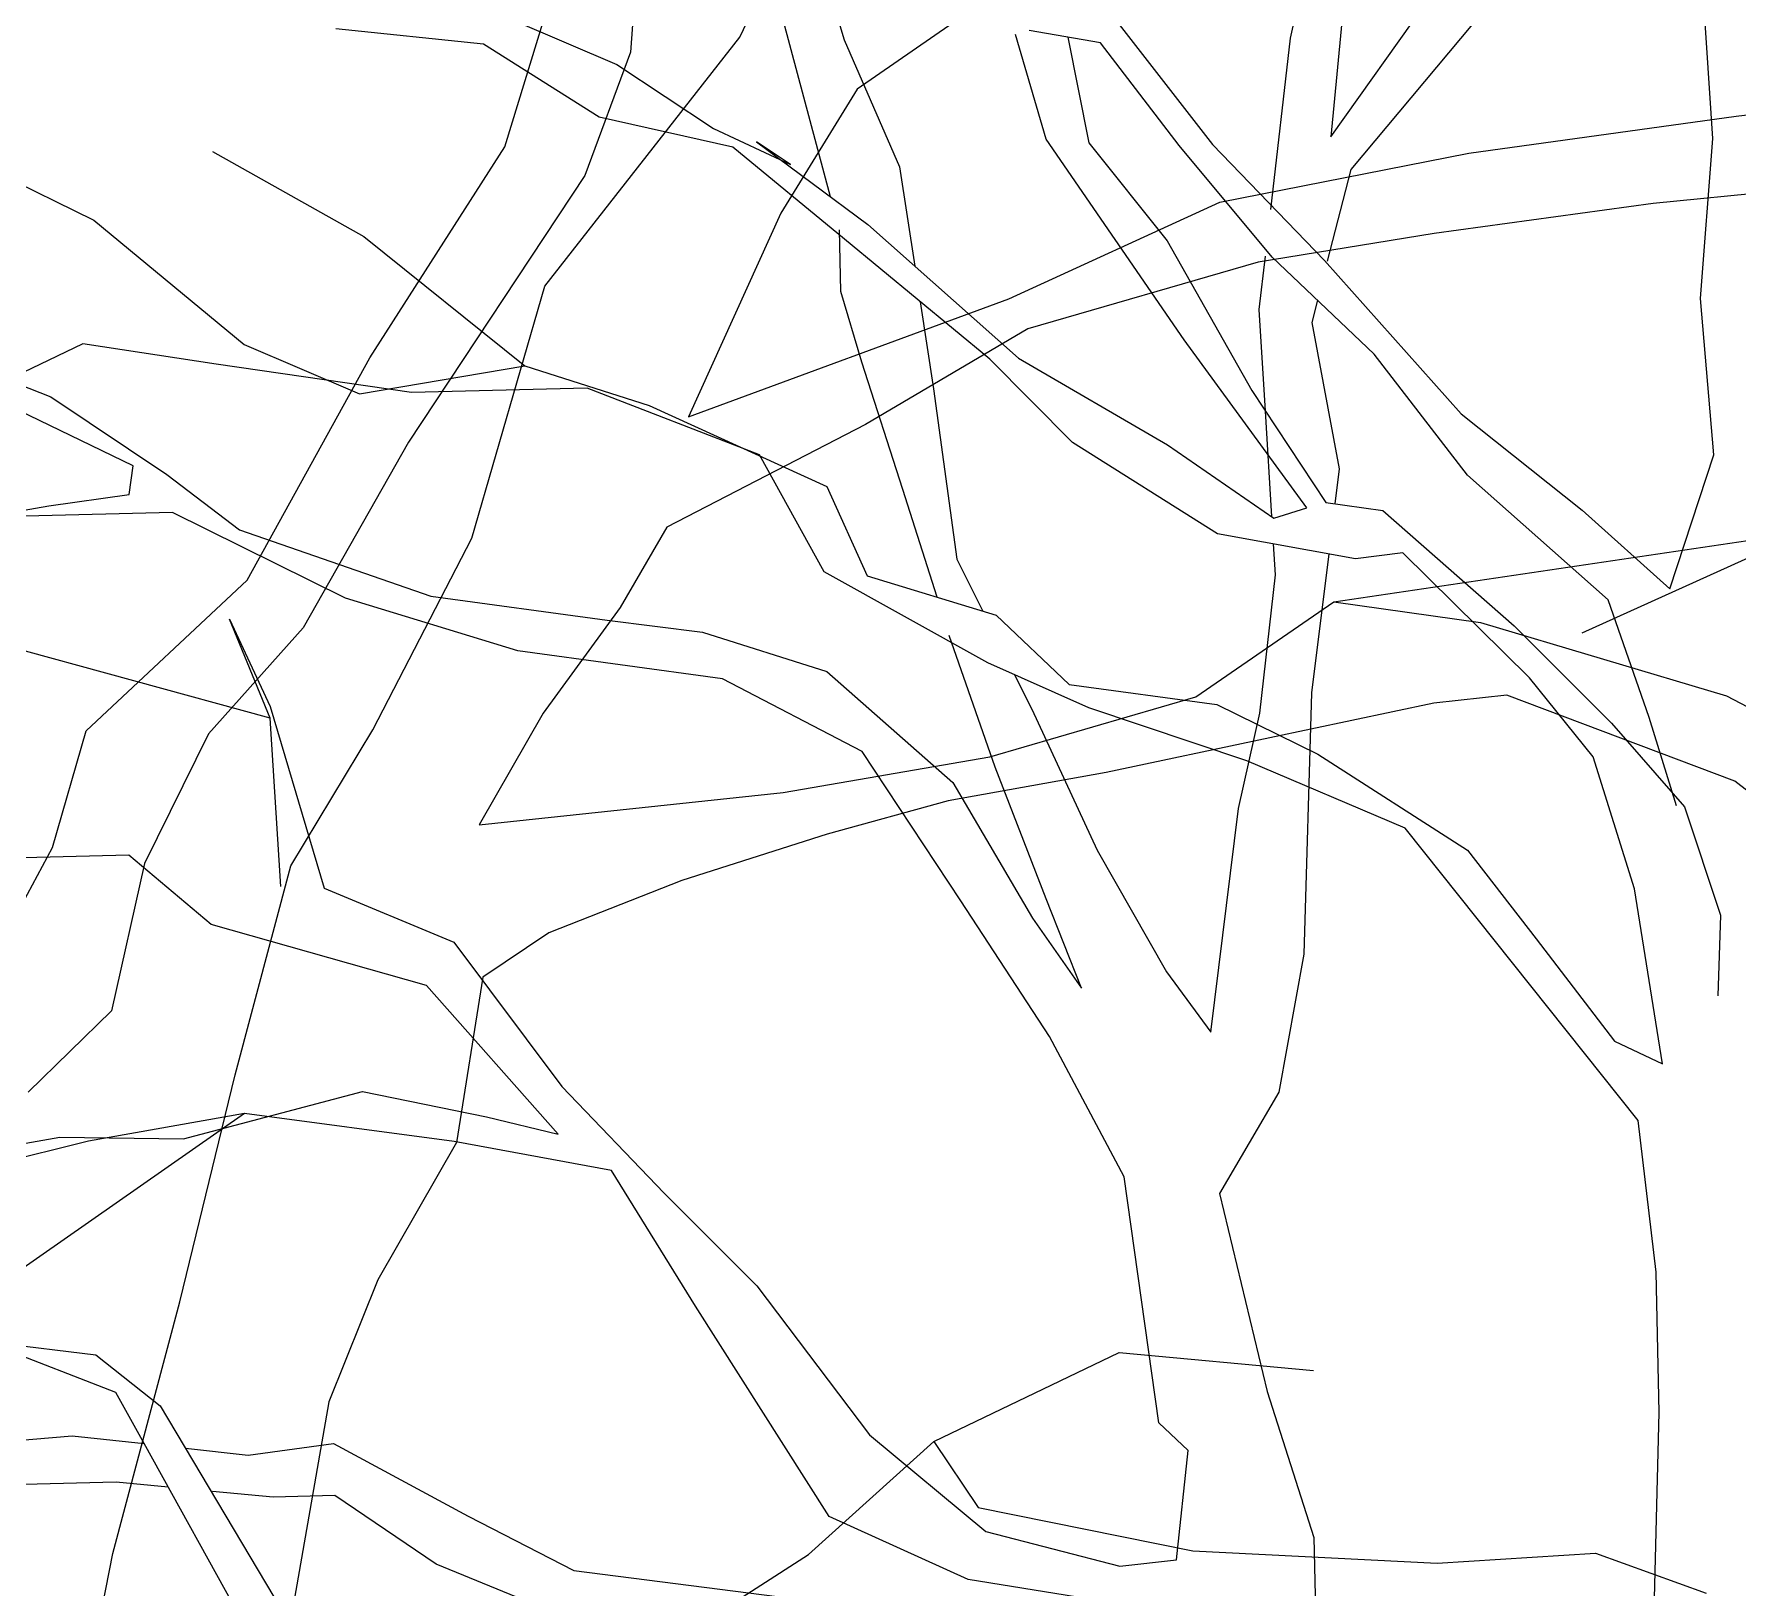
# Model space of a CAD drawing. Header units: millimetres. Extents: x -2481 to 9238, y -476 to 10647.
# Drawn here: x 4962.1 to 5162.7, y 3145.3 to 3328.1 of the extents above; entities that cross this region are included whole.
import ezdxf

# ---------------------------------------------------------------- set-up
doc = ezdxf.new("R2010")
doc.units = ezdxf.units.MM
for name, color, linetype, lineweight in [('A-ELEWACJA CIENKA', 11, 'Continuous', 13), ('B-materiały', 9, 'Continuous', 0), ('Layer1', 7, 'Continuous', 0)]:
    doc.layers.add(name, color=color, linetype=linetype, lineweight=lineweight)

# ---------------------------------------------------------------- blocks, each defined once
blk = doc.blocks.new('A$C2EBD462E')
at = {"layer": 'B-materiały'}
for p, q in [((-229.54, 690.06), (-189.47, 672.89)), ((-167, 690.21), (-162.73, 675.79)), ((-110.22, 675.99), (-107.71, 687.23)), ((-164.33, 657.33), (-171.3, 683.4)), ((-133.84, 682.1), (-119.41, 663.47)), ((-103.69, 682.86), (-105.46, 664.38)), ((-105.46, 664.38), (-94.13, 680.3)), ((-60.5, 664.19), (-61.63, 681.35)), ((-87.4, 679.35), (-103.13, 660.53)), ((-205.18, 675.29), (-222.54, 677.09)), ((-162.73, 675.79), (-156.21, 660.87)), ((-138.98, 664.1), (-142.56, 676.44)), ((-132.56, 675.43), (-140.97, 676.9)), ((-136.42, 676.1), (-133.94, 663.66)), ((-112.51, 655.82), (-110.22, 675.99)), ((-191.55, 666.69), (-205.18, 675.29)), ((-123.32, 663.37), (-132.56, 675.43)), ((-189.47, 672.89), (-178.11, 665.35)), ((-175.82, 663.17), (-191.55, 666.69)), ((-178.11, 665.35), (-169.07, 661.11)), ((-169.07, 661.11), (-173.05, 663.8)), ((-173.05, 663.8), (-159.95, 654.07)), ((-122.74, 640.48), (-138.98, 664.1)), ((-61.97, 645.36), (-60.5, 664.19)), ((-237.07, 662.67), (-219.26, 652.64)), ((-162.7, 652.33), (-175.82, 663.17)), ((-133.94, 663.66), (-124.71, 652.16)), ((-112.37, 650.24), (-123.32, 663.37)), ((-119.41, 663.47), (-106.22, 649.83)), ((-265.16, 661.49), (-251.03, 654.59)), ((-156.21, 660.87), (-154.42, 649.15)), ((-103.13, 660.53), (-105.88, 649.75)), ((-251.03, 654.59), (-233.34, 639.95)), ((-159.95, 654.07), (-142.24, 638.32)), ((-219.26, 652.64), (-200.32, 637.42)), ((-163.11, 646.17), (-163.29, 653.43)), ((-145.59, 638.23), (-162.7, 652.33)), ((-124.71, 652.16), (-114.77, 634.54)), ((-113.89, 644.06), (-113.16, 650.33)), ((-100.36, 638.81), (-112.37, 650.24)), ((-106.22, 649.83), (-90.12, 631.8)), ((-160.66, 637.86), (-163.11, 646.17)), ((-153.78, 644.98), (-152.21, 634.72)), ((-113.17, 632.11), (-113.89, 644.06)), ((-107.04, 645.17), (-107.71, 642.53)), ((-60.39, 626.96), (-61.97, 645.36)), ((-107.71, 642.53), (-104.49, 625.3)), ((-273.58, 640.61), (-256.09, 633.79)), ((-252.34, 640.03), (-263.38, 634.72)), ((-236.63, 637.63), (-252.34, 640.03)), ((-233.34, 639.95), (-219.79, 634.14)), ((-108.28, 620.73), (-122.74, 640.48)), ((-213.65, 634.29), (-236.63, 637.63)), ((-155.82, 622.89), (-160.66, 637.86)), ((-135.85, 628.42), (-145.59, 638.23)), ((-142.24, 638.32), (-124.67, 628.14)), ((-89.38, 624.56), (-100.36, 638.81)), ((-219.79, 634.14), (-200.32, 637.42)), ((-200.32, 637.42), (-185.68, 632.76)), ((-246.39, 625.65), (-265.05, 634.68)), ((-256.09, 633.79), (-242.45, 624.63)), ((-192.99, 634.81), (-213.65, 634.29)), ((-172.68, 626.94), (-192.99, 634.81)), ((-152.21, 634.72), (-149.47, 614.67)), ((-114.77, 634.54), (-106.06, 621.35)), ((-185.68, 632.76), (-164.77, 623.23)), ((-112.41, 619.69), (-113.17, 632.11)), ((-90.12, 631.8), (-75.87, 620.43)), ((-118.82, 617.68), (-135.85, 628.42)), ((-124.67, 628.14), (-112.16, 619.52)), ((-246.86, 622.29), (-246.39, 625.65)), ((-165.07, 613.17), (-172.68, 626.94)), ((-65.59, 611.19), (-60.39, 626.96)), ((-242.45, 624.63), (-233.91, 618.14)), ((-104.49, 625.3), (-104.99, 621.2)), ((-72.82, 609.89), (-89.38, 624.56)), ((-256.33, 620.94), (-246.86, 622.29)), ((-164.77, 623.23), (-160.04, 612.73)), ((-151.79, 610.21), (-155.82, 622.89)), ((-275.24, 617.67), (-256.33, 620.94)), ((-241.78, 620.18), (-259.09, 619.75)), ((-221.42, 610.08), (-241.78, 620.18)), ((-112.16, 619.52), (-108.28, 620.73)), ((-106.06, 621.35), (-99.34, 620.4)), ((-99.34, 620.4), (-83.91, 606.82)), ((-75.87, 620.43), (-65.59, 611.19)), ((-233.91, 618.14), (-211.37, 610.33)), ((-102.55, 614.73), (-118.82, 617.68)), ((-111.99, 612.82), (-112.22, 616.48)), ((-149.47, 614.67), (-146.42, 608.57)), ((-105.72, 615.31), (-107.74, 598.96)), ((-96.98, 615.43), (-102.55, 614.73)), ((-82.08, 600.72), (-96.98, 615.43)), ((-145.81, 602.48), (-165.07, 613.17)), ((-160.04, 612.73), (-144.84, 608.09)), ((-113.82, 596.57), (-111.99, 612.82)), ((-201.15, 603.88), (-221.42, 610.08)), ((-211.37, 610.33), (-190.63, 607.5)), ((-68, 596.04), (-72.82, 609.89)), ((-230.3, 595.96), (-235.06, 607.62)), ((-235.06, 607.62), (-230.3, 597.32)), ((-144.84, 608.09), (-136.25, 599.92)), ((-230.3, 595.96), (-267.91, 606.27)), ((-190.63, 607.5), (-179.42, 606.1)), ((-179.42, 606.1), (-164.78, 601.44)), ((-144.95, 590.21), (-150.36, 605.71)), ((-83.91, 606.82), (-72.45, 595.37)), ((-177.05, 600.58), (-201.15, 603.88)), ((-133.95, 597.19), (-145.81, 602.48)), ((-160.63, 592.05), (-177.05, 600.58)), ((-164.78, 601.44), (-149.93, 588.41)), ((-142.68, 601.08), (-140.65, 597.02)), ((-136.25, 599.92), (-118.87, 597.56)), ((-74.59, 591.41), (-82.08, 600.72)), ((-118.87, 597.56), (-107, 591.72)), ((-107.74, 598.96), (-108.64, 568.21)), ((-230.3, 597.32), (-223.92, 575.94)), ((-229.04, 576.17), (-230.3, 595.96)), ((-140.65, 597.02), (-132.97, 580.45)), ((-115.36, 590.95), (-133.95, 597.19)), ((-116.33, 585.34), (-113.82, 596.57)), ((-64.8, 585.66), (-68, 596.04)), ((-72.45, 595.37), (-63.83, 585.53)), ((-149.02, 574.46), (-160.63, 592.05)), ((-107, 591.72), (-89.4, 580.43)), ((-138.97, 574.71), (-144.95, 590.21)), ((-96.72, 583.03), (-115.36, 590.95)), ((-69.73, 575.89), (-74.59, 591.41)), ((-149.93, 588.41), (-140.59, 572.44)), ((-63.83, 585.53), (-59.6, 572.79)), ((-119.58, 559), (-116.33, 585.34)), ((-69.3, 548.61), (-96.72, 583.03)), ((-246.92, 579.83), (-269.81, 579.26)), ((-237.22, 571.69), (-246.92, 579.83)), ((-132.97, 580.45), (-124.79, 566.13)), ((-89.4, 580.43), (-81.31, 570.01)), ((-223.92, 575.94), (-208.67, 569.62)), ((-66.42, 555.3), (-69.73, 575.89)), ((-138.57, 558.52), (-149.02, 574.46)), ((-134.8, 564.2), (-138.97, 574.71)), ((-211.9, 564.51), (-237.22, 571.69)), ((-140.59, 572.44), (-134.8, 564.2)), ((-59.6, 572.79), (-59.92, 563.29)), ((-208.67, 569.62), (-195.96, 552.62)), ((-81.31, 570.01), (-72.07, 557.95)), ((-108.64, 568.21), (-111.59, 551.94)), ((-124.79, 566.13), (-119.58, 559)), ((-196.38, 547.02), (-211.9, 564.51)), ((-129.77, 541.98), (-138.57, 558.52)), ((-72.07, 557.95), (-66.42, 555.3)), ((-240.5, 546.47), (-219.41, 552.03)), ((-219.41, 552.03), (-204.81, 549.04)), ((-195.96, 552.62), (-183.91, 540.07)), ((-111.59, 551.94), (-118.55, 540.03)), ((-233.31, 549.45), (-260.64, 530.34)), ((-233.31, 549.45), (-251.66, 546.19)), ((-208.65, 546.15), (-233.31, 549.45)), ((-204.81, 549.04), (-196.38, 547.02)), ((-67.18, 530.78), (-69.3, 548.61)), ((-273.38, 543.42), (-255.03, 546.67)), ((-251.66, 546.19), (-266.65, 542.47)), ((-255.03, 546.67), (-240.5, 546.47)), ((-190.12, 542.71), (-208.65, 546.15)), ((-180.23, 526.75), (-190.12, 542.71)), ((-125.7, 513.04), (-129.77, 541.98)), ((-183.91, 540.07), (-173.03, 529.17)), ((-118.55, 540.03), (-112.94, 516.71)), ((-66.83, 514.26), (-67.18, 530.78)), ((-173.03, 529.17), (-159.74, 511.63)), ((-164.52, 502.01), (-180.23, 526.75)), ((-277.14, 524.27), (-250.8, 521.02)), ((-248.45, 516.61), (-268.76, 524.48)), ((-250.8, 521.02), (-243.21, 515.02)), ((-245.11, 510.58), (-248.45, 516.61)), ((-112.94, 516.71), (-107.48, 499.53)), ((-243.21, 515.02), (-225.88, 485.9)), ((-67.58, 485.05), (-66.83, 514.26)), ((-271.42, 509.95), (-253.59, 511.51)), ((-253.59, 511.51), (-245.11, 510.58)), ((-159.74, 511.63), (-146.05, 500.24)), ((-122.26, 509.77), (-125.7, 513.04)), ((-231.92, 486.81), (-245.11, 510.58)), ((-240.25, 510.05), (-232.86, 509.24)), ((-232.86, 509.24), (-222.84, 510.6)), ((-222.84, 510.6), (-206.98, 502.06)), ((-123.62, 496.89), (-122.26, 509.77)), ((-248.42, 506.05), (-271, 505.49)), ((-242.27, 505.46), (-248.42, 506.05)), ((-229.94, 504.28), (-237.07, 504.96)), ((-222.68, 504.46), (-229.94, 504.28)), ((-210.75, 496.38), (-222.68, 504.46)), ((-206.98, 502.06), (-194.53, 495.67)), ((-148.14, 494.6), (-164.52, 502.01)), ((-146.05, 500.24), (-130.3, 496.16)), ((-107.48, 499.53), (-106.66, 466.59)), ((-192.69, 489.01), (-210.75, 496.38)), ((-194.53, 495.67), (-165.39, 491.93)), ((-130.3, 496.16), (-123.62, 496.89)), ((-130.19, 491.7), (-148.14, 494.6))]:
    blk.add_line(p, q, dxfattribs=at)

msp = doc.modelspace()

# ---------------------------------------------------------------- linework, layer by layer
at = {"layer": 'Layer1'}
for p, q in [((5045.21, 3327.77), (5055.43, 3349.56)), ((5045.21, 3327.77), (5055.43, 3349.56)), ((5045.21, 3327.77), (5055.43, 3349.56)), ((5045.21, 3327.77), (5055.43, 3349.56)), ((5045.21, 3327.77), (5055.43, 3349.56)), ((5045.21, 3327.77), (5055.43, 3349.56)), ((5045.21, 3327.77), (5055.43, 3349.56)), ((5045.21, 3327.77), (5055.43, 3349.56)), ((5033.93, 3348.31), (5032.33, 3326.01)), ((5033.93, 3348.31), (5032.33, 3326.01)), ((5033.93, 3348.31), (5032.33, 3326.01)), ((5033.93, 3348.31), (5032.33, 3326.01)), ((5033.93, 3348.31), (5032.33, 3326.01)), ((5033.93, 3348.31), (5032.33, 3326.01)), ((5033.93, 3348.31), (5032.33, 3326.01)), ((5033.93, 3348.31), (5032.33, 3326.01)), ((5017.53, 3314.87), (5026.16, 3343.09)), ((5017.53, 3314.87), (5026.16, 3343.09)), ((5017.53, 3314.87), (5026.16, 3343.09)), ((5017.53, 3314.87), (5026.16, 3343.09)), ((5017.53, 3314.87), (5026.16, 3343.09)), ((5017.53, 3314.87), (5026.16, 3343.09)), ((5017.53, 3314.87), (5026.16, 3343.09)), ((5017.53, 3314.87), (5026.16, 3343.09)), ((5083.7, 3338.78), (5059, 3321.65)), ((5083.7, 3338.78), (5059, 3321.65)), ((5083.7, 3338.78), (5059, 3321.65)), ((5083.7, 3338.78), (5059, 3321.65)), ((5083.7, 3338.78), (5059, 3321.65)), ((5083.7, 3338.78), (5059, 3321.65)), ((5083.7, 3338.78), (5059, 3321.65)), ((5083.7, 3338.78), (5059, 3321.65)), ((5022.25, 3298.48), (5045.21, 3327.77)), ((5022.25, 3298.48), (5045.21, 3327.77)), ((5022.25, 3298.48), (5045.21, 3327.77)), ((5022.25, 3298.48), (5045.21, 3327.77)), ((5022.25, 3298.48), (5045.21, 3327.77)), ((5022.25, 3298.48), (5045.21, 3327.77)), ((5022.25, 3298.48), (5045.21, 3327.77)), ((5022.25, 3298.48), (5045.21, 3327.77)), ((5032.33, 3326.01), (5026.95, 3311.52)), ((5032.33, 3326.01), (5026.95, 3311.52)), ((5032.33, 3326.01), (5026.95, 3311.52)), ((5032.33, 3326.01), (5026.95, 3311.52)), ((5032.33, 3326.01), (5026.95, 3311.52)), ((5032.33, 3326.01), (5026.95, 3311.52)), ((5032.33, 3326.01), (5026.95, 3311.52)), ((5032.33, 3326.01), (5026.95, 3311.52)), ((5059, 3321.65), (5050.04, 3307.07)), ((5059, 3321.65), (5050.04, 3307.07)), ((5059, 3321.65), (5050.04, 3307.07)), ((5059, 3321.65), (5050.04, 3307.07)), ((5059, 3321.65), (5050.04, 3307.07)), ((5059, 3321.65), (5050.04, 3307.07)), ((5059, 3321.65), (5050.04, 3307.07)), ((5059, 3321.65), (5050.04, 3307.07)), ((5162.46, 3318.5), (5184.65, 3321.21)), ((5162.46, 3318.5), (5184.65, 3321.21)), ((5162.46, 3318.5), (5184.65, 3321.21)), ((5162.46, 3318.5), (5184.65, 3321.21)), ((5162.46, 3318.5), (5184.65, 3321.21)), ((5162.46, 3318.5), (5184.65, 3321.21)), ((5162.46, 3318.5), (5184.65, 3321.21)), ((5162.46, 3318.5), (5184.65, 3321.21)), ((5130.99, 3314.12), (5162.46, 3318.5)), ((5130.99, 3314.12), (5162.46, 3318.5)), ((5130.99, 3314.12), (5162.46, 3318.5)), ((5130.99, 3314.12), (5162.46, 3318.5)), ((5130.99, 3314.12), (5162.46, 3318.5)), ((5130.99, 3314.12), (5162.46, 3318.5)), ((5130.99, 3314.12), (5162.46, 3318.5)), ((5130.99, 3314.12), (5162.46, 3318.5)), ((5001.64, 3290.06), (5017.53, 3314.87)), ((5001.64, 3290.06), (5017.53, 3314.87)), ((5001.64, 3290.06), (5017.53, 3314.87)), ((5001.64, 3290.06), (5017.53, 3314.87)), ((5001.64, 3290.06), (5017.53, 3314.87)), ((5001.64, 3290.06), (5017.53, 3314.87)), ((5001.64, 3290.06), (5017.53, 3314.87)), ((5001.64, 3290.06), (5017.53, 3314.87)), ((5101.69, 3308.36), (5130.99, 3314.12)), ((5101.69, 3308.36), (5130.99, 3314.12)), ((5101.69, 3308.36), (5130.99, 3314.12)), ((5101.69, 3308.36), (5130.99, 3314.12)), ((5101.69, 3308.36), (5130.99, 3314.12)), ((5101.69, 3308.36), (5130.99, 3314.12)), ((5101.69, 3308.36), (5130.99, 3314.12)), ((5101.69, 3308.36), (5130.99, 3314.12)), ((5026.95, 3311.52), (5006.2, 3280.13)), ((5026.95, 3311.52), (5006.2, 3280.13)), ((5026.95, 3311.52), (5006.2, 3280.13)), ((5026.95, 3311.52), (5006.2, 3280.13)), ((5026.95, 3311.52), (5006.2, 3280.13)), ((5026.95, 3311.52), (5006.2, 3280.13)), ((5026.95, 3311.52), (5006.2, 3280.13)), ((5026.95, 3311.52), (5006.2, 3280.13)), ((5172.01, 3310.12), (5152.67, 3308.2)), ((5172.01, 3310.12), (5152.67, 3308.2)), ((5172.01, 3310.12), (5152.67, 3308.2)), ((5172.01, 3310.12), (5152.67, 3308.2)), ((5172.01, 3310.12), (5152.67, 3308.2)), ((5172.01, 3310.12), (5152.67, 3308.2)), ((5172.01, 3310.12), (5152.67, 3308.2)), ((5172.01, 3310.12), (5152.67, 3308.2)), ((5050.04, 3307.07), (5039.15, 3283.1)), ((5050.04, 3307.07), (5039.15, 3283.1)), ((5050.04, 3307.07), (5039.15, 3283.1)), ((5050.04, 3307.07), (5039.15, 3283.1)), ((5050.04, 3307.07), (5039.15, 3283.1)), ((5050.04, 3307.07), (5039.15, 3283.1)), ((5050.04, 3307.07), (5039.15, 3283.1)), ((5050.04, 3307.07), (5039.15, 3283.1)), ((5076.85, 3296.97), (5101.69, 3308.36)), ((5076.85, 3296.97), (5101.69, 3308.36)), ((5076.85, 3296.97), (5101.69, 3308.36)), ((5076.85, 3296.97), (5101.69, 3308.36)), ((5076.85, 3296.97), (5101.69, 3308.36)), ((5076.85, 3296.97), (5101.69, 3308.36)), ((5076.85, 3296.97), (5101.69, 3308.36)), ((5076.85, 3296.97), (5101.69, 3308.36)), ((5152.67, 3308.2), (5126.91, 3304.69)), ((5152.67, 3308.2), (5126.91, 3304.69)), ((5152.67, 3308.2), (5126.91, 3304.69)), ((5152.67, 3308.2), (5126.91, 3304.69)), ((5152.67, 3308.2), (5126.91, 3304.69)), ((5152.67, 3308.2), (5126.91, 3304.69)), ((5152.67, 3308.2), (5126.91, 3304.69)), ((5152.67, 3308.2), (5126.91, 3304.69)), ((5126.91, 3304.69), (5106.18, 3301.3)), ((5126.91, 3304.69), (5106.18, 3301.3)), ((5126.91, 3304.69), (5106.18, 3301.3)), ((5126.91, 3304.69), (5106.18, 3301.3)), ((5126.91, 3304.69), (5106.18, 3301.3)), ((5126.91, 3304.69), (5106.18, 3301.3)), ((5126.91, 3304.69), (5106.18, 3301.3)), ((5126.91, 3304.69), (5106.18, 3301.3)), ((5106.18, 3301.3), (5079.09, 3293.44)), ((5106.18, 3301.3), (5079.09, 3293.44)), ((5106.18, 3301.3), (5079.09, 3293.44)), ((5106.18, 3301.3), (5079.09, 3293.44)), ((5106.18, 3301.3), (5079.09, 3293.44)), ((5106.18, 3301.3), (5079.09, 3293.44)), ((5106.18, 3301.3), (5079.09, 3293.44)), ((5106.18, 3301.3), (5079.09, 3293.44)), ((5013.66, 3268.83), (5022.25, 3298.48)), ((5013.66, 3268.83), (5022.25, 3298.48)), ((5013.66, 3268.83), (5022.25, 3298.48)), ((5013.66, 3268.83), (5022.25, 3298.48)), ((5013.66, 3268.83), (5022.25, 3298.48)), ((5013.66, 3268.83), (5022.25, 3298.48)), ((5013.66, 3268.83), (5022.25, 3298.48)), ((5013.66, 3268.83), (5022.25, 3298.48)), ((5039.15, 3283.1), (5076.85, 3296.97)), ((5039.15, 3283.1), (5076.85, 3296.97)), ((5039.15, 3283.1), (5076.85, 3296.97)), ((5039.15, 3283.1), (5076.85, 3296.97)), ((5039.15, 3283.1), (5076.85, 3296.97)), ((5039.15, 3283.1), (5076.85, 3296.97)), ((5039.15, 3283.1), (5076.85, 3296.97)), ((5039.15, 3283.1), (5076.85, 3296.97)), ((5079.09, 3293.44), (5059.99, 3282.19)), ((5079.09, 3293.44), (5059.99, 3282.19)), ((5079.09, 3293.44), (5059.99, 3282.19)), ((5079.09, 3293.44), (5059.99, 3282.19)), ((5079.09, 3293.44), (5059.99, 3282.19)), ((5079.09, 3293.44), (5059.99, 3282.19)), ((5079.09, 3293.44), (5059.99, 3282.19)), ((5079.09, 3293.44), (5059.99, 3282.19)), ((4987.22, 3263.86), (5001.64, 3290.06)), ((4987.22, 3263.86), (5001.64, 3290.06)), ((4987.22, 3263.86), (5001.64, 3290.06)), ((4987.22, 3263.86), (5001.64, 3290.06)), ((4987.22, 3263.86), (5001.64, 3290.06)), ((4987.22, 3263.86), (5001.64, 3290.06)), ((4987.22, 3263.86), (5001.64, 3290.06)), ((4987.22, 3263.86), (5001.64, 3290.06)), ((5059.99, 3282.19), (5036.6, 3270.12)), ((5059.99, 3282.19), (5036.6, 3270.12)), ((5059.99, 3282.19), (5036.6, 3270.12)), ((5059.99, 3282.19), (5036.6, 3270.12)), ((5059.99, 3282.19), (5036.6, 3270.12)), ((5059.99, 3282.19), (5036.6, 3270.12)), ((5059.99, 3282.19), (5036.6, 3270.12)), ((5059.99, 3282.19), (5036.6, 3270.12)), ((5006.2, 3280.13), (4993.82, 3258.28)), ((5006.2, 3280.13), (4993.82, 3258.28)), ((5006.2, 3280.13), (4993.82, 3258.28)), ((5006.2, 3280.13), (4993.82, 3258.28)), ((5006.2, 3280.13), (4993.82, 3258.28)), ((5006.2, 3280.13), (4993.82, 3258.28)), ((5006.2, 3280.13), (4993.82, 3258.28)), ((5006.2, 3280.13), (4993.82, 3258.28)), ((5115.08, 3261.31), (5186.52, 3271.94)), ((5115.08, 3261.31), (5186.52, 3271.94)), ((5115.08, 3261.31), (5186.52, 3271.94)), ((5115.08, 3261.31), (5186.52, 3271.94)), ((5115.08, 3261.31), (5186.52, 3271.94)), ((5115.08, 3261.31), (5186.52, 3271.94)), ((5115.08, 3261.31), (5186.52, 3271.94)), ((5115.08, 3261.31), (5186.52, 3271.94)), ((5002.02, 3246.28), (5013.66, 3268.83)), ((5002.02, 3246.28), (5013.66, 3268.83)), ((5002.02, 3246.28), (5013.66, 3268.83)), ((5002.02, 3246.28), (5013.66, 3268.83)), ((5002.02, 3246.28), (5013.66, 3268.83)), ((5002.02, 3246.28), (5013.66, 3268.83)), ((5002.02, 3246.28), (5013.66, 3268.83)), ((5002.02, 3246.28), (5013.66, 3268.83)), ((5036.6, 3270.12), (5031.1, 3260.65)), ((5036.6, 3270.12), (5031.1, 3260.65)), ((5036.6, 3270.12), (5031.1, 3260.65)), ((5036.6, 3270.12), (5031.1, 3260.65)), ((5036.6, 3270.12), (5031.1, 3260.65)), ((5036.6, 3270.12), (5031.1, 3260.65)), ((5036.6, 3270.12), (5031.1, 3260.65)), ((5036.6, 3270.12), (5031.1, 3260.65)), ((5165.89, 3267.41), (5144.3, 3257.65)), ((5165.89, 3267.41), (5144.3, 3257.65)), ((5165.89, 3267.41), (5144.3, 3257.65)), ((5165.89, 3267.41), (5144.3, 3257.65)), ((5165.89, 3267.41), (5144.3, 3257.65)), ((5165.89, 3267.41), (5144.3, 3257.65)), ((5165.89, 3267.41), (5144.3, 3257.65)), ((5165.89, 3267.41), (5144.3, 3257.65)), ((4968.28, 3246.15), (4987.22, 3263.86)), ((4968.28, 3246.15), (4987.22, 3263.86)), ((4968.28, 3246.15), (4987.22, 3263.86)), ((4968.28, 3246.15), (4987.22, 3263.86)), ((4968.28, 3246.15), (4987.22, 3263.86)), ((4968.28, 3246.15), (4987.22, 3263.86)), ((4968.28, 3246.15), (4987.22, 3263.86)), ((4968.28, 3246.15), (4987.22, 3263.86)), ((5031.1, 3260.65), (5022.07, 3248.22)), ((5031.1, 3260.65), (5022.07, 3248.22)), ((5031.1, 3260.65), (5022.07, 3248.22)), ((5031.1, 3260.65), (5022.07, 3248.22)), ((5031.1, 3260.65), (5022.07, 3248.22)), ((5031.1, 3260.65), (5022.07, 3248.22)), ((5031.1, 3260.65), (5022.07, 3248.22)), ((5031.1, 3260.65), (5022.07, 3248.22)), ((5098.84, 3250.14), (5115.08, 3261.31)), ((5098.84, 3250.14), (5115.08, 3261.31)), ((5098.84, 3250.14), (5115.08, 3261.31)), ((5098.84, 3250.14), (5115.08, 3261.31)), ((5098.84, 3250.14), (5115.08, 3261.31)), ((5098.84, 3250.14), (5115.08, 3261.31)), ((5098.84, 3250.14), (5115.08, 3261.31)), ((5098.84, 3250.14), (5115.08, 3261.31)), ((5115.08, 3261.31), (5132.37, 3258.88)), ((5115.08, 3261.31), (5132.37, 3258.88)), ((5115.08, 3261.31), (5132.37, 3258.88)), ((5115.08, 3261.31), (5132.37, 3258.88)), ((5115.08, 3261.31), (5132.37, 3258.88)), ((5115.08, 3261.31), (5132.37, 3258.88)), ((5115.08, 3261.31), (5132.37, 3258.88)), ((5115.08, 3261.31), (5132.37, 3258.88)), ((4993.82, 3258.28), (4982.65, 3245.79)), ((4993.82, 3258.28), (4982.65, 3245.79)), ((4993.82, 3258.28), (4982.65, 3245.79)), ((4993.82, 3258.28), (4982.65, 3245.79)), ((4993.82, 3258.28), (4982.65, 3245.79)), ((4993.82, 3258.28), (4982.65, 3245.79)), ((4993.82, 3258.28), (4982.65, 3245.79)), ((4993.82, 3258.28), (4982.65, 3245.79)), ((5132.37, 3258.88), (5161.3, 3250.27)), ((5132.37, 3258.88), (5161.3, 3250.27)), ((5132.37, 3258.88), (5161.3, 3250.27)), ((5132.37, 3258.88), (5161.3, 3250.27)), ((5132.37, 3258.88), (5161.3, 3250.27)), ((5132.37, 3258.88), (5161.3, 3250.27)), ((5132.37, 3258.88), (5161.3, 3250.27)), ((5132.37, 3258.88), (5161.3, 3250.27)), ((5135.45, 3250.34), (5126.86, 3249.41)), ((5135.45, 3250.34), (5126.86, 3249.41)), ((5135.45, 3250.34), (5126.86, 3249.41)), ((5135.45, 3250.34), (5126.86, 3249.41)), ((5135.45, 3250.34), (5126.86, 3249.41)), ((5135.45, 3250.34), (5126.86, 3249.41)), ((5135.45, 3250.34), (5126.86, 3249.41)), ((5135.45, 3250.34), (5126.86, 3249.41)), ((5162.27, 3240.24), (5135.45, 3250.34)), ((5162.27, 3240.24), (5135.45, 3250.34)), ((5162.27, 3240.24), (5135.45, 3250.34)), ((5162.27, 3240.24), (5135.45, 3250.34)), ((5162.27, 3240.24), (5135.45, 3250.34)), ((5162.27, 3240.24), (5135.45, 3250.34)), ((5162.27, 3240.24), (5135.45, 3250.34)), ((5162.27, 3240.24), (5135.45, 3250.34)), ((5161.3, 3250.27), (5180.94, 3239.99)), ((5161.3, 3250.27), (5180.94, 3239.99)), ((5161.3, 3250.27), (5180.94, 3239.99)), ((5161.3, 3250.27), (5180.94, 3239.99)), ((5161.3, 3250.27), (5180.94, 3239.99)), ((5161.3, 3250.27), (5180.94, 3239.99)), ((5161.3, 3250.27), (5180.94, 3239.99)), ((5161.3, 3250.27), (5180.94, 3239.99)), ((5022.07, 3248.22), (5014.51, 3235.1)), ((5022.07, 3248.22), (5014.51, 3235.1)), ((5022.07, 3248.22), (5014.51, 3235.1)), ((5022.07, 3248.22), (5014.51, 3235.1)), ((5022.07, 3248.22), (5014.51, 3235.1)), ((5022.07, 3248.22), (5014.51, 3235.1)), ((5022.07, 3248.22), (5014.51, 3235.1)), ((5022.07, 3248.22), (5014.51, 3235.1)), ((5074.61, 3243.07), (5098.84, 3250.14)), ((5074.61, 3243.07), (5098.84, 3250.14)), ((5074.61, 3243.07), (5098.84, 3250.14)), ((5074.61, 3243.07), (5098.84, 3250.14)), ((5074.61, 3243.07), (5098.84, 3250.14)), ((5074.61, 3243.07), (5098.84, 3250.14)), ((5074.61, 3243.07), (5098.84, 3250.14)), ((5074.61, 3243.07), (5098.84, 3250.14)), ((5126.86, 3249.41), (5107.58, 3245.33)), ((5126.86, 3249.41), (5107.58, 3245.33)), ((5126.86, 3249.41), (5107.58, 3245.33)), ((5126.86, 3249.41), (5107.58, 3245.33)), ((5126.86, 3249.41), (5107.58, 3245.33)), ((5126.86, 3249.41), (5107.58, 3245.33)), ((5126.86, 3249.41), (5107.58, 3245.33)), ((5126.86, 3249.41), (5107.58, 3245.33)), ((4992.37, 3230.24), (5002.02, 3246.28)), ((4992.37, 3230.24), (5002.02, 3246.28)), ((4992.37, 3230.24), (5002.02, 3246.28)), ((4992.37, 3230.24), (5002.02, 3246.28)), ((4992.37, 3230.24), (5002.02, 3246.28)), ((4992.37, 3230.24), (5002.02, 3246.28)), ((4992.37, 3230.24), (5002.02, 3246.28)), ((4992.37, 3230.24), (5002.02, 3246.28)), ((4964.32, 3232.41), (4968.28, 3246.15)), ((4964.32, 3232.41), (4968.28, 3246.15)), ((4964.32, 3232.41), (4968.28, 3246.15)), ((4964.32, 3232.41), (4968.28, 3246.15)), ((4964.32, 3232.41), (4968.28, 3246.15)), ((4964.32, 3232.41), (4968.28, 3246.15)), ((4964.32, 3232.41), (4968.28, 3246.15)), ((4964.32, 3232.41), (4968.28, 3246.15)), ((4982.65, 3245.79), (4975.13, 3230.53)), ((4982.65, 3245.79), (4975.13, 3230.53)), ((4982.65, 3245.79), (4975.13, 3230.53)), ((4982.65, 3245.79), (4975.13, 3230.53)), ((4982.65, 3245.79), (4975.13, 3230.53)), ((4982.65, 3245.79), (4975.13, 3230.53)), ((4982.65, 3245.79), (4975.13, 3230.53)), ((4982.65, 3245.79), (4975.13, 3230.53)), ((5107.58, 3245.33), (5088.3, 3241.26)), ((5107.58, 3245.33), (5088.3, 3241.26)), ((5107.58, 3245.33), (5088.3, 3241.26)), ((5107.58, 3245.33), (5088.3, 3241.26)), ((5107.58, 3245.33), (5088.3, 3241.26)), ((5107.58, 3245.33), (5088.3, 3241.26)), ((5107.58, 3245.33), (5088.3, 3241.26)), ((5107.58, 3245.33), (5088.3, 3241.26)), ((5050.31, 3238.87), (5074.61, 3243.07)), ((5050.31, 3238.87), (5074.61, 3243.07)), ((5050.31, 3238.87), (5074.61, 3243.07)), ((5050.31, 3238.87), (5074.61, 3243.07)), ((5050.31, 3238.87), (5074.61, 3243.07)), ((5050.31, 3238.87), (5074.61, 3243.07)), ((5050.31, 3238.87), (5074.61, 3243.07)), ((5050.31, 3238.87), (5074.61, 3243.07)), ((5088.3, 3241.26), (5069.72, 3237.92)), ((5088.3, 3241.26), (5069.72, 3237.92)), ((5088.3, 3241.26), (5069.72, 3237.92)), ((5088.3, 3241.26), (5069.72, 3237.92)), ((5088.3, 3241.26), (5069.72, 3237.92)), ((5088.3, 3241.26), (5069.72, 3237.92)), ((5088.3, 3241.26), (5069.72, 3237.92)), ((5088.3, 3241.26), (5069.72, 3237.92)), ((5174.72, 3230.5), (5162.27, 3240.24)), ((5174.72, 3230.5), (5162.27, 3240.24)), ((5174.72, 3230.5), (5162.27, 3240.24)), ((5174.72, 3230.5), (5162.27, 3240.24)), ((5174.72, 3230.5), (5162.27, 3240.24)), ((5174.72, 3230.5), (5162.27, 3240.24)), ((5174.72, 3230.5), (5162.27, 3240.24)), ((5174.72, 3230.5), (5162.27, 3240.24)), ((5014.51, 3235.1), (5050.31, 3238.87)), ((5014.51, 3235.1), (5050.31, 3238.87)), ((5014.51, 3235.1), (5050.31, 3238.87)), ((5014.51, 3235.1), (5050.31, 3238.87)), ((5014.51, 3235.1), (5050.31, 3238.87)), ((5014.51, 3235.1), (5050.31, 3238.87)), ((5014.51, 3235.1), (5050.31, 3238.87)), ((5014.51, 3235.1), (5050.31, 3238.87)), ((5069.72, 3237.92), (5055.46, 3233.98)), ((5069.72, 3237.92), (5055.46, 3233.98)), ((5069.72, 3237.92), (5055.46, 3233.98)), ((5069.72, 3237.92), (5055.46, 3233.98)), ((5069.72, 3237.92), (5055.46, 3233.98)), ((5069.72, 3237.92), (5055.46, 3233.98)), ((5069.72, 3237.92), (5055.46, 3233.98)), ((5069.72, 3237.92), (5055.46, 3233.98)), ((4956.09, 3217.13), (4964.32, 3232.41)), ((4956.09, 3217.13), (4964.32, 3232.41)), ((4956.09, 3217.13), (4964.32, 3232.41)), ((4956.09, 3217.13), (4964.32, 3232.41)), ((4956.09, 3217.13), (4964.32, 3232.41)), ((4956.09, 3217.13), (4964.32, 3232.41)), ((4956.09, 3217.13), (4964.32, 3232.41)), ((4956.09, 3217.13), (4964.32, 3232.41)), ((5055.46, 3233.98), (5038.36, 3228.52)), ((5055.46, 3233.98), (5038.36, 3228.52)), ((5055.46, 3233.98), (5038.36, 3228.52)), ((5055.46, 3233.98), (5038.36, 3228.52)), ((5055.46, 3233.98), (5038.36, 3228.52)), ((5055.46, 3233.98), (5038.36, 3228.52)), ((5055.46, 3233.98), (5038.36, 3228.52)), ((5055.46, 3233.98), (5038.36, 3228.52)), ((4975.13, 3230.53), (4971.26, 3213.2)), ((4975.13, 3230.53), (4971.26, 3213.2)), ((4975.13, 3230.53), (4971.26, 3213.2)), ((4975.13, 3230.53), (4971.26, 3213.2)), ((4975.13, 3230.53), (4971.26, 3213.2)), ((4975.13, 3230.53), (4971.26, 3213.2)), ((4975.13, 3230.53), (4971.26, 3213.2)), ((4975.13, 3230.53), (4971.26, 3213.2)), ((4985.81, 3205.67), (4992.37, 3230.24)), ((4985.81, 3205.67), (4992.37, 3230.24)), ((4985.81, 3205.67), (4992.37, 3230.24)), ((4985.81, 3205.67), (4992.37, 3230.24)), ((4985.81, 3205.67), (4992.37, 3230.24)), ((4985.81, 3205.67), (4992.37, 3230.24)), ((4985.81, 3205.67), (4992.37, 3230.24)), ((4985.81, 3205.67), (4992.37, 3230.24)), ((5038.36, 3228.52), (5022.72, 3222.39)), ((5038.36, 3228.52), (5022.72, 3222.39)), ((5038.36, 3228.52), (5022.72, 3222.39)), ((5038.36, 3228.52), (5022.72, 3222.39)), ((5038.36, 3228.52), (5022.72, 3222.39)), ((5038.36, 3228.52), (5022.72, 3222.39)), ((5038.36, 3228.52), (5022.72, 3222.39)), ((5038.36, 3228.52), (5022.72, 3222.39)), ((5022.72, 3222.39), (5014.95, 3217.17)), ((5022.72, 3222.39), (5014.95, 3217.17)), ((5022.72, 3222.39), (5014.95, 3217.17)), ((5022.72, 3222.39), (5014.95, 3217.17)), ((5022.72, 3222.39), (5014.95, 3217.17)), ((5022.72, 3222.39), (5014.95, 3217.17)), ((5022.72, 3222.39), (5014.95, 3217.17)), ((5022.72, 3222.39), (5014.95, 3217.17)), ((5014.95, 3217.17), (5011.85, 3197.71)), ((5014.95, 3217.17), (5011.85, 3197.71)), ((5014.95, 3217.17), (5011.85, 3197.71)), ((5014.95, 3217.17), (5011.85, 3197.71)), ((5014.95, 3217.17), (5011.85, 3197.71)), ((5014.95, 3217.17), (5011.85, 3197.71)), ((5014.95, 3217.17), (5011.85, 3197.71)), ((5014.95, 3217.17), (5011.85, 3197.71)), ((4971.26, 3213.2), (4961.45, 3203.62)), ((4971.26, 3213.2), (4961.45, 3203.62)), ((4971.26, 3213.2), (4961.45, 3203.62)), ((4971.26, 3213.2), (4961.45, 3203.62)), ((4971.26, 3213.2), (4961.45, 3203.62)), ((4971.26, 3213.2), (4961.45, 3203.62)), ((4971.26, 3213.2), (4961.45, 3203.62)), ((4971.26, 3213.2), (4961.45, 3203.62)), ((4979.3, 3178.94), (4985.81, 3205.67)), ((4979.3, 3178.94), (4985.81, 3205.67)), ((4979.3, 3178.94), (4985.81, 3205.67)), ((4979.3, 3178.94), (4985.81, 3205.67)), ((4979.3, 3178.94), (4985.81, 3205.67)), ((4979.3, 3178.94), (4985.81, 3205.67)), ((4979.3, 3178.94), (4985.81, 3205.67)), ((4979.3, 3178.94), (4985.81, 3205.67)), ((5011.85, 3197.71), (5002.59, 3181.53)), ((5011.85, 3197.71), (5002.59, 3181.53)), ((5011.85, 3197.71), (5002.59, 3181.53)), ((5011.85, 3197.71), (5002.59, 3181.53)), ((5011.85, 3197.71), (5002.59, 3181.53)), ((5011.85, 3197.71), (5002.59, 3181.53)), ((5011.85, 3197.71), (5002.59, 3181.53)), ((5011.85, 3197.71), (5002.59, 3181.53)), ((5002.59, 3181.53), (4996.82, 3167.18)), ((5002.59, 3181.53), (4996.82, 3167.18)), ((5002.59, 3181.53), (4996.82, 3167.18)), ((5002.59, 3181.53), (4996.82, 3167.18)), ((5002.59, 3181.53), (4996.82, 3167.18)), ((5002.59, 3181.53), (4996.82, 3167.18)), ((5002.59, 3181.53), (4996.82, 3167.18)), ((5002.59, 3181.53), (4996.82, 3167.18)), ((4971.42, 3149.31), (4979.3, 3178.94)), ((4971.42, 3149.31), (4979.3, 3178.94)), ((4971.42, 3149.31), (4979.3, 3178.94)), ((4971.42, 3149.31), (4979.3, 3178.94)), ((4971.42, 3149.31), (4979.3, 3178.94)), ((4971.42, 3149.31), (4979.3, 3178.94)), ((4971.42, 3149.31), (4979.3, 3178.94)), ((4971.42, 3149.31), (4979.3, 3178.94)), ((5068.02, 3162.5), (5089.84, 3172.97)), ((5068.02, 3162.5), (5089.84, 3172.97)), ((5068.02, 3162.5), (5089.84, 3172.97)), ((5068.02, 3162.5), (5089.84, 3172.97)), ((5068.02, 3162.5), (5089.84, 3172.97)), ((5068.02, 3162.5), (5089.84, 3172.97)), ((5068.02, 3162.5), (5089.84, 3172.97)), ((5068.02, 3162.5), (5089.84, 3172.97)), ((5089.84, 3172.97), (5112.72, 3170.88)), ((5089.84, 3172.97), (5112.72, 3170.88)), ((5089.84, 3172.97), (5112.72, 3170.88)), ((5089.84, 3172.97), (5112.72, 3170.88)), ((5089.84, 3172.97), (5112.72, 3170.88)), ((5089.84, 3172.97), (5112.72, 3170.88)), ((5089.84, 3172.97), (5112.72, 3170.88)), ((5089.84, 3172.97), (5112.72, 3170.88)), ((4996.82, 3167.18), (4991.8, 3138.33)), ((4996.82, 3167.18), (4991.8, 3138.33)), ((4996.82, 3167.18), (4991.8, 3138.33)), ((4996.82, 3167.18), (4991.8, 3138.33)), ((4996.82, 3167.18), (4991.8, 3138.33)), ((4996.82, 3167.18), (4991.8, 3138.33)), ((4996.82, 3167.18), (4991.8, 3138.33)), ((4996.82, 3167.18), (4991.8, 3138.33)), ((5053.27, 3149.21), (5068.02, 3162.5)), ((5053.27, 3149.21), (5068.02, 3162.5)), ((5053.27, 3149.21), (5068.02, 3162.5)), ((5053.27, 3149.21), (5068.02, 3162.5)), ((5053.27, 3149.21), (5068.02, 3162.5)), ((5053.27, 3149.21), (5068.02, 3162.5)), ((5053.27, 3149.21), (5068.02, 3162.5)), ((5053.27, 3149.21), (5068.02, 3162.5)), ((5068.02, 3162.5), (5073.24, 3154.73)), ((5068.02, 3162.5), (5073.24, 3154.73)), ((5068.02, 3162.5), (5073.24, 3154.73)), ((5068.02, 3162.5), (5073.24, 3154.73)), ((5068.02, 3162.5), (5073.24, 3154.73)), ((5068.02, 3162.5), (5073.24, 3154.73)), ((5068.02, 3162.5), (5073.24, 3154.73)), ((5068.02, 3162.5), (5073.24, 3154.73)), ((5073.24, 3154.73), (5098.49, 3149.62)), ((5073.24, 3154.73), (5098.49, 3149.62)), ((5073.24, 3154.73), (5098.49, 3149.62)), ((5073.24, 3154.73), (5098.49, 3149.62)), ((5073.24, 3154.73), (5098.49, 3149.62)), ((5073.24, 3154.73), (5098.49, 3149.62)), ((5073.24, 3154.73), (5098.49, 3149.62)), ((5073.24, 3154.73), (5098.49, 3149.62)), ((4966.96, 3126.94), (4971.42, 3149.31)), ((4966.96, 3126.94), (4971.42, 3149.31)), ((4966.96, 3126.94), (4971.42, 3149.31)), ((4966.96, 3126.94), (4971.42, 3149.31)), ((4966.96, 3126.94), (4971.42, 3149.31)), ((4966.96, 3126.94), (4971.42, 3149.31)), ((4966.96, 3126.94), (4971.42, 3149.31)), ((4966.96, 3126.94), (4971.42, 3149.31)), ((5033.49, 3136.5), (5053.27, 3149.21)), ((5033.49, 3136.5), (5053.27, 3149.21)), ((5033.49, 3136.5), (5053.27, 3149.21)), ((5033.49, 3136.5), (5053.27, 3149.21)), ((5033.49, 3136.5), (5053.27, 3149.21)), ((5033.49, 3136.5), (5053.27, 3149.21)), ((5033.49, 3136.5), (5053.27, 3149.21)), ((5033.49, 3136.5), (5053.27, 3149.21)), ((5098.49, 3149.62), (5127.24, 3148.19)), ((5098.49, 3149.62), (5127.24, 3148.19)), ((5098.49, 3149.62), (5127.24, 3148.19)), ((5098.49, 3149.62), (5127.24, 3148.19)), ((5098.49, 3149.62), (5127.24, 3148.19)), ((5098.49, 3149.62), (5127.24, 3148.19)), ((5098.49, 3149.62), (5127.24, 3148.19)), ((5098.49, 3149.62), (5127.24, 3148.19)), ((5127.24, 3148.19), (5145.88, 3149.37)), ((5127.24, 3148.19), (5145.88, 3149.37)), ((5127.24, 3148.19), (5145.88, 3149.37)), ((5127.24, 3148.19), (5145.88, 3149.37)), ((5127.24, 3148.19), (5145.88, 3149.37)), ((5127.24, 3148.19), (5145.88, 3149.37)), ((5127.24, 3148.19), (5145.88, 3149.37)), ((5127.24, 3148.19), (5145.88, 3149.37)), ((5145.88, 3149.37), (5158.92, 3144.67)), ((5145.88, 3149.37), (5158.92, 3144.67)), ((5145.88, 3149.37), (5158.92, 3144.67)), ((5145.88, 3149.37), (5158.92, 3144.67)), ((5145.88, 3149.37), (5158.92, 3144.67)), ((5145.88, 3149.37), (5158.92, 3144.67)), ((5145.88, 3149.37), (5158.92, 3144.67)), ((5145.88, 3149.37), (5158.92, 3144.67))]:
    msp.add_line(p, q, dxfattribs=at)

# ---------------------------------------------------------------- block references
at = {"layer": 'A-ELEWACJA CIENKA'}
msp.add_blockref('A$C2EBD462E', (5220.21, 2651.67), dxfattribs=at)

doc.saveas('drawing.dxf')
